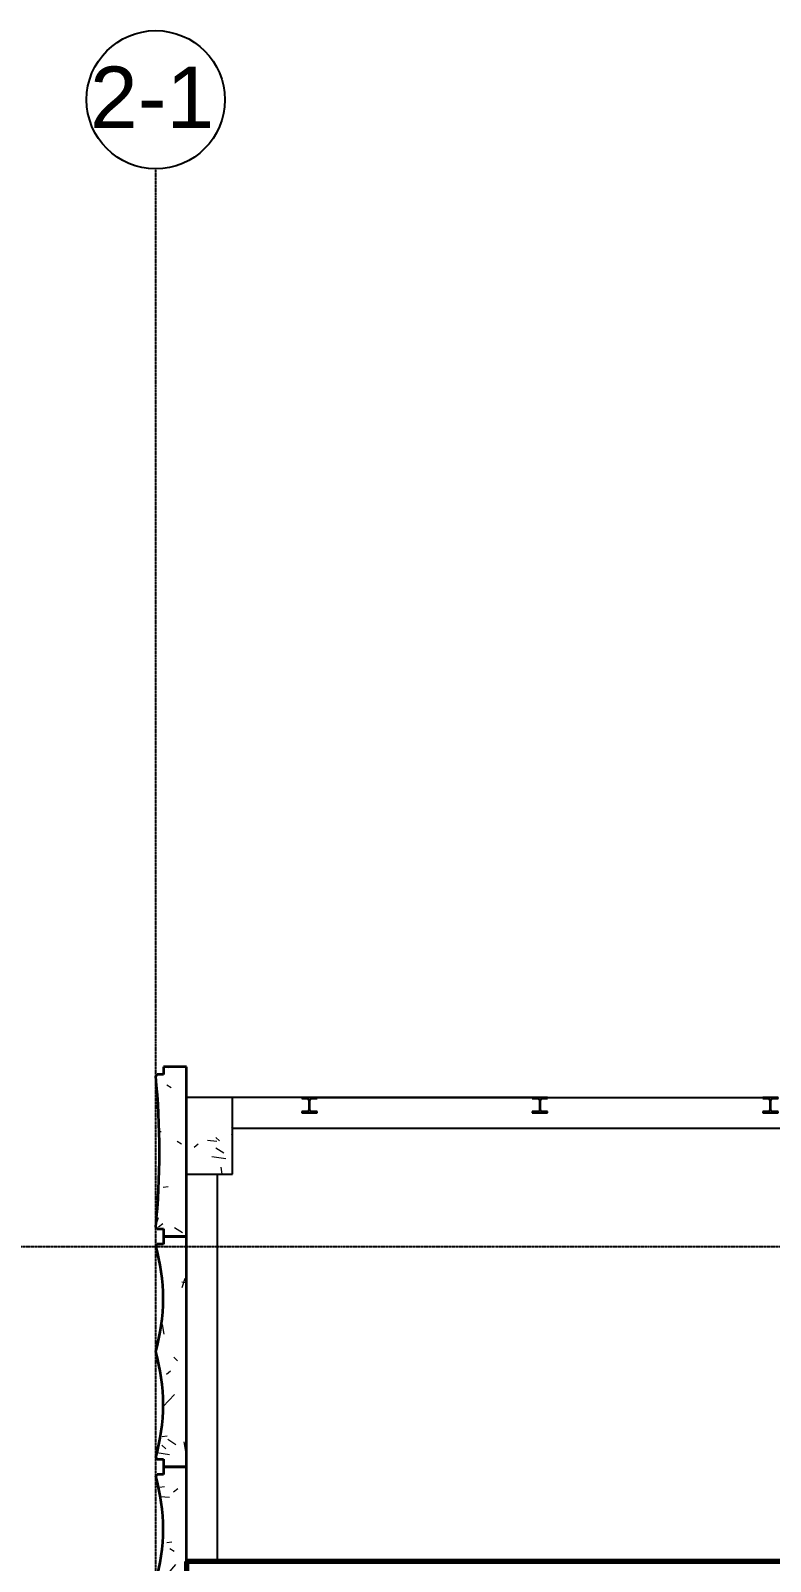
# Model space of a CAD drawing. Header units: millimetres. Extents: x -4391136 to -1798569, y -886572 to -291056.
# Drawn here: x -2674118 to -2669304, y -498699 to -488733 of the extents above; entities that cross this region are included whole.
import ezdxf

# ---------------------------------------------------------------- set-up
doc = ezdxf.new("R2010")
doc.units = ezdxf.units.MM
doc.linetypes.add('Xref-C-1-PP17-AR-2214-01-B$0$DPA_Grid _ Level 100', pattern=[10, 5.5, -1.6, 1.3, -1.6])
doc.linetypes.add('Xref-C-1-PP17-AR-2214-01-B$0$Hidden', pattern=[7.1438, 4.7625, -2.3813])
doc.layers.add('000 - 0_HIDE_OBJ_FRAMING_DEF_DIMS', color=7, linetype='Continuous', plot=False)
for name, color, linetype in [('Xref-C-1-PP17-AR-2214-01-B$0$A-COLS', 7, 'Continuous'), ('Xref-C-1-PP17-AR-2214-01-B$0$A-COLS-E', 7, 'Continuous'), ('Xref-C-1-PP17-AR-2214-01-B$0$A-DETL-MBND', 7, 'Xref-C-1-PP17-AR-2214-01-B$0$Hidden'), ('Xref-C-1-PP17-AR-2214-01-B$0$A-FLOR-E', 7, 'Continuous'), ('Xref-C-1-PP17-AR-2214-01-B$0$A-GLAZ-CURT', 7, 'Continuous'), ('Xref-C-1-PP17-AR-2214-01-B$0$A-Wall', 7, 'Continuous'), ('Xref-C-1-PP17-AR-2214-01-B$0$S-BEAM', 7, 'Continuous'), ('Xref-C-1-PP17-AR-2214-01-B$0$S-COLS', 7, 'Continuous'), ('Xref-C-1-PP17-AR-2214-01-B$0$S-COLS-E', 7, 'Continuous'), ('Xref-C-1-PP17-AR-2214-01-B$0$WALL-E', 7, 'Continuous')]:
    doc.layers.add(name, color=color, linetype=linetype)
doc.styles.add('Xref-C-1-PP17-AR-2214-01-B$0$Arial', font='arial.ttf', dxfattribs={"height": 400})

# ---------------------------------------------------------------- blocks, each defined once
blk = doc.blocks.new('Xref-C-1-PP17-AR-2214-01-B$0$H-Wide Flange-Column - H100x100x17_2-V83-ENTRANCE 2 - LOWER ROOF FLOOR PLAN01-flat-1')
at = {"layer": 'Xref-C-1-PP17-AR-2214-01-B$0$S-COLS-E', "lineweight": 9}
h = blk.add_hatch(dxfattribs=at)
h.set_pattern_fill('ACET-2D-FP_42', angle=180, style=0, pattern_type=2)
h.set_pattern_definition([(45, (2736142.74, 495728.44), (-251.44717, 251.44717), []), (45, (2736142.74, 496109.44), (-251.44717, 251.44717), [])])
h.paths.add_polyline_path([(-50, -42), (-50, -50), (50, -50), (50, -42), (13, -42), (5.9, -39.1), (3, -32), (3, 32), (5.9, 39.1), (13, 42), (50, 42), (50, 50), (-50, 50), (-50, 42), (-13, 42), (-5.9, 39.1), (-3, 32), (-3, -32), (-5.9, -39.1), (-13, -42)])
at = {"layer": 'Xref-C-1-PP17-AR-2214-01-B$0$S-COLS', "color": 7}
for p, q in [((50, 50), (-50, 50)), ((-50, 50), (-50, 42)), ((-50, 42), (-13, 42)), ((-3, 32), (-3, -32)), ((3, -32), (3, 32)), ((13, 42), (50, 42)), ((50, 42), (50, 50)), ((-13, -42), (-50, -42)), ((-50, -42), (-50, -50)), ((-50, -50), (50, -50)), ((50, -42), (13, -42)), ((50, -50), (50, -42))]:
    blk.add_line(p, q, dxfattribs=at)
for centre, start, end in [((-13, 32), 0, 90), ((13, 32), 90, 180), ((-13, -32), 270, 0), ((13, -32), 180, 270)]:
    blk.add_arc(centre, 10, start, end, dxfattribs=at)
blk = doc.blocks.new('Xref-C-1-PP17-AR-2214-01-B$0$H-Wide Flange-Column - H100x100x17_2-V82-ENTRANCE 2 - LOWER ROOF FLOOR PLAN01-flat-1')
at = {"layer": 'Xref-C-1-PP17-AR-2214-01-B$0$S-COLS-E', "lineweight": 9}
h = blk.add_hatch(dxfattribs=at)
h.set_pattern_fill('ACET-2D-FP_41', angle=180, style=0, pattern_type=2)
h.set_pattern_definition([(45, (2737642.74, 495728.44), (-251.44717, 251.44717), []), (45, (2737642.74, 496109.44), (-251.44717, 251.44717), [])])
h.paths.add_polyline_path([(-50, -42), (-50, -50), (50, -50), (50, -42), (13, -42), (5.9, -39.1), (3, -32), (3, 32), (5.9, 39.1), (13, 42), (50, 42), (50, 50), (-50, 50), (-50, 42), (-13, 42), (-5.9, 39.1), (-3, 32), (-3, -32), (-5.9, -39.1), (-13, -42)])
at = {"layer": 'Xref-C-1-PP17-AR-2214-01-B$0$S-COLS', "color": 7}
for p, q in [((50, 50), (-50, 50)), ((-50, 50), (-50, 42)), ((-50, 42), (-13, 42)), ((-3, 32), (-3, -32)), ((3, -32), (3, 32)), ((13, 42), (50, 42)), ((50, 42), (50, 50)), ((-13, -42), (-50, -42)), ((-50, -42), (-50, -50)), ((-50, -50), (50, -50)), ((50, -42), (13, -42)), ((50, -50), (50, -42))]:
    blk.add_line(p, q, dxfattribs=at)
for centre, start, end in [((-13, 32), 0, 90), ((13, 32), 90, 180), ((-13, -32), 270, 0), ((13, -32), 180, 270)]:
    blk.add_arc(centre, 10, start, end, dxfattribs=at)
blk = doc.blocks.new('Xref-C-1-PP17-AR-2214-01-B$0$H-Wide Flange-Column - H100x100x17_2-V81-ENTRANCE 2 - LOWER ROOF FLOOR PLAN01-flat-1')
at = {"layer": 'Xref-C-1-PP17-AR-2214-01-B$0$S-COLS-E', "lineweight": 9}
h = blk.add_hatch(dxfattribs=at)
h.set_pattern_fill('ACET-2D-FP_40', angle=180, style=0, pattern_type=2)
h.set_pattern_definition([(45, (2739142.74, 495728.44), (-251.44717, 251.44717), []), (45, (2739142.74, 496109.44), (-251.44717, 251.44717), [])])
h.paths.add_polyline_path([(-50, -42), (-50, -50), (50, -50), (50, -42), (13, -42), (5.9, -39.1), (3, -32), (3, 32), (5.9, 39.1), (13, 42), (50, 42), (50, 50), (-50, 50), (-50, 42), (-13, 42), (-5.9, 39.1), (-3, 32), (-3, -32), (-5.9, -39.1), (-13.4, -42)])
at = {"layer": 'Xref-C-1-PP17-AR-2214-01-B$0$S-COLS', "color": 7}
for p, q in [((50, 50), (-50, 50)), ((-50, 50), (-50, 42)), ((-50, 42), (-13, 42)), ((-3, 32), (-3, -32)), ((3, -32), (3, 32)), ((13, 42), (50, 42)), ((50, 42), (50, 50)), ((-13, -42), (-50, -42)), ((-50, -42), (-50, -50)), ((-50, -50), (50, -50)), ((50, -42), (13, -42)), ((50, -50), (50, -42))]:
    blk.add_line(p, q, dxfattribs=at)
for centre, start, end in [((-13, 32), 0, 90), ((13, 32), 90, 180), ((-13, -32), 270, 0), ((13, -32), 180, 270)]:
    blk.add_arc(centre, 10, start, end, dxfattribs=at)
blk = doc.blocks.new('Xref-C-1-PP17-AR-2214-01-B$0$DPA_Curved type A - Curved Type A-31239855-ENTRANCE 2 - LOWER ROOF FLOOR PLAN01-flat-1')
at = {"layer": 'Xref-C-1-PP17-AR-2214-01-B$0$A-GLAZ-CURT', "color": 7}
for p, q in [((-190, 502.5), (-200, 492.5)), ((-200, 492.5), (-190, 502.5)), ((-150, 502.5), (-190, 502.5)), ((-190, 502.5), (-150, 502.5)), ((0, 552.5), (-150, 552.5)), ((-150, 552.5), (-150, 502.5)), ((-150, 502.5), (-150, 552.5)), ((-150, 552.5), (0, 552.5)), ((0, -552.5), (0, 552.5)), ((0, 552.5), (0, -552.5)), ((-200, -492.5), (-190, -502.5)), ((-190, -502.5), (-200, -492.5)), ((-190, -502.5), (-150, -502.5)), ((-150, -502.5), (-190, -502.5)), ((-150, -502.5), (-150, -552.5)), ((-150, -552.5), (-150, -502.5))]:
    blk.add_line(p, q, dxfattribs=at)
for start, end in [(2.88292, 5.76264), (2.88292, 5.76264), (0.00321, 2.88132), (0.00321, 2.88132), (357.1235, 0), (357.1235, 0)]:
    blk.add_arc((-5080.2, 0), 4905, start, end, dxfattribs=at)
blk = doc.blocks.new('Xref-C-1-PP17-AR-2214-01-B$0$DPA_Curved type B - Curved Type B-V77-ENTRANCE 2 - LOWER ROOF FLOOR PLAN01-flat-1')
at = {"layer": 'Xref-C-1-PP17-AR-2214-01-B$0$A-GLAZ-CURT', "color": 7}
for p, q in [((-150, 750), (-150, 700.5)), ((-150, 700.5), (-150, 750)), ((0, -750), (0, 750)), ((0, 750), (0, -750)), ((-200, -690), (-190, -700)), ((-190, -700), (-200, -690)), ((-190, -700), (-150, -700)), ((-150, -700), (-190, -700)), ((-150, -700), (-150, -750)), ((-150, -750), (-150, -700))]:
    blk.add_line(p, q, dxfattribs=at)
for centre, start, end in [((-1401.5, 345), 0.02523, 16.02119), ((-1401.5, 345), 0.02523, 16.02119), ((-1401.5, 345), 354.68484, 0), ((-1401.5, 345), 354.68484, 0), ((-1401.5, -345), 0.02523, 16.02119), ((-1401.5, -345), 0.02523, 16.02119), ((-1401.5, -345), 354.68484, 0), ((-1401.5, -345), 354.68484, 0)]:
    blk.add_arc(centre, 1250, start, end, dxfattribs=at)
blk = doc.blocks.new('Xref-C-1-PP17-AR-2214-01-B$0$DPA_Curved type B - Curved Type B-V76-ENTRANCE 2 - LOWER ROOF FLOOR PLAN01-flat-1')
at = {"layer": 'Xref-C-1-PP17-AR-2214-01-B$0$A-GLAZ-CURT', "color": 7}
for p, q in [((-150, 750), (-150, 700.5)), ((-150, 700.5), (-150, 750)), ((0, -750), (0, 750)), ((0, 750), (0, -750)), ((-200, -690), (-190, -700)), ((-190, -700), (-200, -690)), ((-190, -700), (-150, -700)), ((-150, -700), (-190, -700)), ((-150, -700), (-150, -750)), ((-150, -750), (-150, -700)), ((-150, -750), (-127, -750)), ((-127, -750), (-150, -750))]:
    blk.add_line(p, q, dxfattribs=at)
for centre, start, end in [((-1401.5, 345), 0.02523, 16.02119), ((-1401.5, 345), 0.02523, 16.02119), ((-1401.5, 345), 354.68484, 0), ((-1401.5, 345), 354.68484, 0), ((-1401.5, -345), 0.02523, 16.02119), ((-1401.5, -345), 0.02523, 16.02119), ((-1401.5, -345), 354.68484, 0), ((-1401.5, -345), 354.68484, 0)]:
    blk.add_arc(centre, 1250, start, end, dxfattribs=at)
blk = doc.blocks.new('Xref-C-1-PP17-AR-2214-01-B$0$DPA_Curved type A_Corner 1 - Curved Type A_corner 1-31495882-ENTRANCE 2 - LOWER ROOF FLOOR PLAN01-flat-1')
at = {"layer": 'Xref-C-1-PP17-AR-2214-01-B$0$A-GLAZ-CURT', "lineweight": 9}
h = blk.add_hatch(dxfattribs=at)
h.set_pattern_fill('ACET-2D-FP_18', angle=90, style=0, pattern_type=2)
h.set_pattern_definition([(50, (2739942.75, 496031.2), (-459.03375, 385.17505), [76.2, -838.2]), (355, (2739942.75, 496031.2), (65.28253, 746.1827), [60.96, -670.56]), (100.451, (2740003.5, 496025.86), (-693.383, -127.89768), [64.76, -712.36]), (46.184, (2739942.75, 496234.4), (-648.5725, 622.30642), [114.3, -1257.3]), (96.636, (2740033.1, 496220.4), (-1050.5343, -122.21992), [97.14, -1068.54]), (351.184, (2739942.7, 496234.4), (172.19714, 1110.27497), [91.44, -1005.84]), (21, (2740044.35, 496183.6), (-214.74339, 559.42566), [76.2, -838.2]), (326, (2740044.35, 496183.6), (418.85394, 620.9765), [60.96, -670.56]), (71.451, (2740094.9, 496149.5), (-668.45247, 224.29692), [64.76, -712.36]), (37.5, (2739942.75, 496031.17), (-158.769242, 206.912105), [33.528, -628.904, 33.528, -1320.292]), (37.5, (2739942.75, 496031.17), (-158.769242, 206.912105), [-695.96, -647.192, 33.528, -639.572]), (7.5, (2739942.75, 496031.17), (-47.303606, 359.30656), [33.528, -354.584, 33.528, -870.204]), (7.5, (2739942.75, 496031.17), (-47.303606, 359.30656), [-421.64, -613.664, 33.528, -223.012]), (327.5, (2739716.18, 496031.17), (146.191164, 229.474162), [33.528, -220.472, -1844.04]), (327.5, (2739716.18, 496031.17), (146.191164, 229.474162), [-254, 33.528, -758.952, -1051.56]), (327.5, (2739716.18, 496031.17), (146.191164, 229.474162), [-1046.48, 33.528, -1018.032]), (317.5, (2739614.6, 496031.17), (321.09789, 350.41686), [33.528, -296.672, 33.528, -1239.52]), (317.5, (2739614.6, 496031.17), (321.09789, 350.41686), [-363.728, -492.76, 33.528, -713.232])])
h.paths.add_polyline_path([(-150, -502.2), (-150, -552.2), (0, -552.2), (0, 552.2), (-150, 552.2), (-150, 502.2), (-190, 502.2), (-200, 492.2), (-181.4, 246.4), (-175.2, 0), (-181.4, -246.4), (-200, -492.2), (-190, -502.2)])
at = {"layer": 'Xref-C-1-PP17-AR-2214-01-B$0$A-GLAZ-CURT', "color": 7, "lineweight": 35}
for p, q in [((-190, 502.2), (-200, 492.2)), ((-150, 502.2), (-190, 502.2)), ((0, 552.2), (-150, 552.2)), ((-150, 552.2), (-150, 502.2)), ((0, -552.2), (0, 552.2)), ((-200, -492.2), (-190, -502.2)), ((-190, -502.2), (-150, -502.2)), ((-150, -502.2), (-150, -552.2)), ((-150, -552.2), (0, -552.2))]:
    blk.add_line(p, q, dxfattribs=at)
blk.add_arc((-5080.2, 0), 4905, 354.24055, 5.75945, dxfattribs=at)
blk = doc.blocks.new('Xref-C-1-PP17-AR-2214-01-B$0$DPA_Curved type B - Curved Type B-V26-ENTRANCE 2 - LOWER ROOF FLOOR PLAN01-flat-1')
at = {"layer": 'Xref-C-1-PP17-AR-2214-01-B$0$A-GLAZ-CURT', "lineweight": 9}
h = blk.add_hatch(dxfattribs=at)
h.set_pattern_fill('ACET-2D-FP_17', angle=90, style=0, pattern_type=2)
h.set_pattern_definition([(50, (2739942.75, 497333.4), (-459.03375, 385.17505), [76.2, -838.2]), (355, (2739942.75, 497333.4), (65.28253, 746.1827), [60.96, -670.56]), (100.451, (2740003.5, 497328.1), (-693.383, -127.89768), [64.76, -712.36]), (46.184, (2739942.75, 497536.6), (-648.5725, 622.30642), [114.3, -1257.3]), (96.636, (2740033.1, 497522.6), (-1050.5343, -122.21992), [97.14, -1068.54]), (351.184, (2739942.7, 497536.6), (172.19714, 1110.27497), [91.44, -1005.84]), (21, (2740044.35, 497485.8), (-214.74339, 559.42566), [76.2, -838.2]), (326, (2740044.35, 497485.8), (418.85394, 620.9765), [60.96, -670.56]), (71.451, (2740094.9, 497451.7), (-668.45247, 224.29692), [64.76, -712.36]), (37.5, (2739942.75, 497333.4), (-158.769242, 206.912105), [33.528, -628.904, 33.528, -1320.292]), (37.5, (2739942.75, 497333.4), (-158.769242, 206.912105), [-695.96, -647.192, 33.528, -639.572]), (7.5, (2739942.75, 497333.4), (-47.303606, 359.30656), [33.528, -354.584, 33.528, -870.204]), (7.5, (2739942.75, 497333.4), (-47.303606, 359.30656), [-421.64, -613.664, 33.528, -223.012]), (327.5, (2739716.18, 497333.4), (146.191164, 229.474162), [33.528, -220.472, -1844.04]), (327.5, (2739716.18, 497333.4), (146.191164, 229.474162), [-254, 33.528, -758.952, -1051.56]), (327.5, (2739716.18, 497333.4), (146.191164, 229.474162), [-1046.48, 33.528, -1018.032]), (317.5, (2739614.6, 497333.4), (321.09789, 350.41686), [33.528, -296.672, 33.528, -1239.52]), (317.5, (2739614.6, 497333.4), (321.09789, 350.41686), [-363.728, -492.76, 33.528, -713.232])])
h.paths.add_polyline_path([(-150, -750), (0, -750), (0, 750), (-150, 750), (-150, 700), (-190, 700), (-200, 690), (-173.1, 576.7), (-156.9, 461.3), (-151.4, 345), (-156.9, 228.7), (-173.1, 113.3), (-200, 0), (-173.1, -113.3), (-156.9, -228.7), (-151.4, -345), (-156.9, -461.3), (-173.1, -576.7), (-200, -690), (-190, -700), (-150, -700)])
at = {"layer": 'Xref-C-1-PP17-AR-2214-01-B$0$A-GLAZ-CURT', "color": 7, "lineweight": 35}
for p, q in [((-190, 700), (-200, 690)), ((-150, 700), (-190, 700)), ((0, 750), (-150, 750)), ((-150, 750), (-150, 700)), ((0, -750), (0, 750)), ((-200, -690), (-190, -700)), ((-190, -700), (-150, -700)), ((-150, -700), (-150, -750)), ((-150, -750), (0, -750))]:
    blk.add_line(p, q, dxfattribs=at)
for centre in [(-1401.5, 345), (-1401.5, -345)]:
    blk.add_arc(centre, 1250, 343.97881, 16.02119, dxfattribs=at)
blk = doc.blocks.new('Xref-C-1-PP17-AR-2214-01-B$0$DPA_Curved type B - Curved Type B-31237760-ENTRANCE 2 - LOWER ROOF FLOOR PLAN01-flat-1')
at = {"layer": 'Xref-C-1-PP17-AR-2214-01-B$0$A-GLAZ-CURT', "lineweight": 9}
h = blk.add_hatch(dxfattribs=at)
h.set_pattern_fill('ACET-2D-FP_16', angle=90, style=0, pattern_type=2)
h.set_pattern_definition([(50, (2739942.75, 498833.4), (-459.03375, 385.17505), [76.2, -838.2]), (355, (2739942.75, 498833.4), (65.28253, 746.1827), [60.96, -670.56]), (100.451, (2740003.5, 498828.1), (-693.383, -127.89768), [64.76, -712.36]), (46.184, (2739942.75, 499036.6), (-648.5725, 622.30642), [114.3, -1257.3]), (96.636, (2740033.1, 499022.6), (-1050.5343, -122.21992), [97.14, -1068.54]), (351.184, (2739942.7, 499036.6), (172.19714, 1110.27497), [91.44, -1005.84]), (21, (2740044.35, 498985.8), (-214.74339, 559.42566), [76.2, -838.2]), (326, (2740044.35, 498985.8), (418.85394, 620.9765), [60.96, -670.56]), (71.451, (2740094.9, 498951.7), (-668.45247, 224.29692), [64.76, -712.36]), (37.5, (2739942.75, 498833.4), (-158.769242, 206.912105), [33.528, -628.904, 33.528, -1320.292]), (37.5, (2739942.75, 498833.4), (-158.769242, 206.912105), [-695.96, -647.192, 33.528, -639.572]), (7.5, (2739942.75, 498833.4), (-47.303606, 359.30656), [33.528, -354.584, 33.528, -870.204]), (7.5, (2739942.75, 498833.4), (-47.303606, 359.30656), [-421.64, -613.664, 33.528, -223.012]), (327.5, (2739716.18, 498833.4), (146.191164, 229.474162), [33.528, -220.472, -1844.04]), (327.5, (2739716.18, 498833.4), (146.191164, 229.474162), [-254, 33.528, -758.952, -1051.56]), (327.5, (2739716.18, 498833.4), (146.191164, 229.474162), [-1046.48, 33.528, -1018.032]), (317.5, (2739614.6, 498833.4), (321.09789, 350.41686), [33.528, -296.672, 33.528, -1239.52]), (317.5, (2739614.6, 498833.4), (321.09789, 350.41686), [-363.728, -492.76, 33.528, -713.232])])
h.paths.add_polyline_path([(-150, -725), (-150, -750), (0, -750), (0, 750), (-150, 750), (-150, 700), (-190, 700), (-200, 690), (-173.1, 576.7), (-156.9, 461.3), (-151.4, 345), (-156.9, 228.7), (-173.1, 113.3), (-200, 0), (-173.1, -113.3), (-156.9, -228.7), (-151.4, -345), (-156.9, -461.3), (-173.1, -576.7), (-200, -690), (-190, -700), (-150, -700)])
at = {"layer": 'Xref-C-1-PP17-AR-2214-01-B$0$A-GLAZ-CURT', "color": 7, "lineweight": 35}
for p, q in [((-190, 700), (-200, 690)), ((-150, 700), (-190, 700)), ((0, 750), (-150, 750)), ((-150, 750), (-150, 700)), ((0, -750), (0, 750)), ((-200, -690), (-190, -700)), ((-190, -700), (-150, -700)), ((-150, -700), (-150, -750)), ((-150, -750), (0, -750))]:
    blk.add_line(p, q, dxfattribs=at)
for centre in [(-1401.5, 345), (-1401.5, -345)]:
    blk.add_arc(centre, 1250, 343.97881, 16.02119, dxfattribs=at)
blk = doc.blocks.new('Xref-C-1-PP17-AR-2214-01-B$0$DPA-AR_Rectangular - 300x500-29835762-ENTRANCE 2 - LOWER ROOF FLOOR PLAN01-flat-1')
at = {"layer": 'Xref-C-1-PP17-AR-2214-01-B$0$A-COLS-E', "lineweight": 9}
h = blk.add_hatch(dxfattribs=at)
h.set_pattern_fill('ACET-2D-FP_3', style=0, pattern_type=2)
h.set_pattern_definition([(50, (2739792.75, 495928.95), (-459.03375, 385.17505), [76.2, -838.2]), (355, (2739792.75, 495928.95), (65.28253, 746.1827), [60.96, -670.56]), (100.451, (2739853.5, 495923.6), (-693.383, -127.89768), [64.76, -712.36]), (46.184, (2739792.75, 496132.15), (-648.5725, 622.30642), [114.3, -1257.3]), (96.636, (2739883.1, 496118.1), (-1050.5343, -122.21992), [97.14, -1068.54]), (351.184, (2739792.7, 496132.1), (172.19714, 1110.27497), [91.44, -1005.84]), (21, (2739894.35, 496081.35), (-214.74339, 559.42566), [76.2, -838.2]), (326, (2739894.35, 496081.35), (418.85394, 620.9765), [60.96, -670.56]), (71.451, (2739944.9, 496047.26), (-668.45247, 224.29692), [64.76, -712.36]), (37.5, (2739792.75, 495928.95), (-158.769242, 206.912105), [33.528, -628.904, 33.528, -1320.292]), (37.5, (2739792.75, 495928.95), (-158.769242, 206.912105), [-695.96, -647.192, 33.528, -639.572]), (7.5, (2739792.75, 495928.95), (-47.303606, 359.30656), [33.528, -354.584, 33.528, -870.204]), (7.5, (2739792.75, 495928.95), (-47.303606, 359.30656), [-421.64, -613.664, 33.528, -223.012]), (327.5, (2739566.18, 495928.95), (146.191164, 229.474162), [33.528, -220.472, 33.528, -1810.512]), (327.5, (2739566.18, 495928.95), (146.191164, 229.474162), [-287.528, -758.952, 33.528, -1018.032]), (317.5, (2739464.6, 495928.95), (321.09789, 350.41686), [33.528, -296.672, 33.528, -1239.52]), (317.5, (2739464.6, 495928.95), (321.09789, 350.41686), [-363.728, -492.76, 33.528, -713.232])])
h.paths.add_polyline_path([(10.5, -250), (150, -250), (150, 250), (-150, 250), (-150, -250)])
at = {"layer": 'Xref-C-1-PP17-AR-2214-01-B$0$A-COLS', "color": 7}
for p, q in [((150, 250), (-150, 250)), ((-150, 250), (-150, -250)), ((150, -250), (150, 250)), ((-150, -250), (150, -250))]:
    blk.add_line(p, q, dxfattribs=at)
blk = doc.blocks.new('Xref-C-1-PP17-AR-2214-01-B')
at = {"layer": '000 - 0_HIDE_OBJ_FRAMING_DEF_DIMS', "color": 7, "linetype": 'Xref-C-1-PP17-AR-2214-01-B$0$DPA_Grid _ Level 100'}
for p, q in [((-2740142.7, -526124.6), (-2740142.7, -489632.9)), ((-2752197.5, -496648.9), (-2705918.5, -496648.9))]:
    blk.add_line(p, q, dxfattribs=at)
at = {"layer": '000 - 0_HIDE_OBJ_FRAMING_DEF_DIMS', "color": 7}
blk.add_circle((-2740142.7, -489182.9), 450, dxfattribs=at)
at = {"layer": 'Xref-C-1-PP17-AR-2214-01-B$0$A-DETL-MBND', "color": 7}
for p, q in [((-2739942.7, -510083.9), (-2739942.7, -495678.9)), ((-2739192.7, -495678.9), (-2739942.7, -495678.9)), ((-2737692.7, -495678.9), (-2739092.7, -495678.9)), ((-2737592.7, -495678.9), (-2736942.7, -495678.9))]:
    blk.add_line(p, q, dxfattribs=at)
at = {"layer": 'Xref-C-1-PP17-AR-2214-01-B$0$A-FLOR-E', "color": 7}
for p, q in [((-2739192.7, -495678.9), (-2739942.7, -495678.9)), ((-2737692.7, -495678.9), (-2739092.7, -495678.9)), ((-2737592.7, -495678.9), (-2736192.7, -495678.9)), ((-2739642.7, -496178.9), (-2739642.7, -495878.9)), ((-2739642.7, -495878.9), (-2733052.7, -495878.9)), ((-2739742.7, -496178.9), (-2739742.7, -498698.9)), ((-2739742.7, -496178.9), (-2739642.7, -496178.9)), ((-2735392.7, -498698.9), (-2739742.7, -498698.9))]:
    blk.add_line(p, q, dxfattribs=at)
at = {"layer": 'Xref-C-1-PP17-AR-2214-01-B$0$A-Wall', "color": 7, "lineweight": 70}
for p, q in [((-2739942.7, -498698.9), (-2739942.7, -498898.9)), ((-2735242.7, -498698.9), (-2739942.7, -498698.9))]:
    blk.add_line(p, q, dxfattribs=at)
at = {"layer": 'Xref-C-1-PP17-AR-2214-01-B$0$S-BEAM', "color": 7}
for p, q in [((-2739192.7, -495678.9), (-2739942.7, -495678.9)), ((-2737692.7, -495678.9), (-2739092.7, -495678.9)), ((-2737592.7, -495678.9), (-2736192.7, -495678.9))]:
    blk.add_line(p, q, dxfattribs=at)
at = {"layer": 'Xref-C-1-PP17-AR-2214-01-B$0$WALL-E', "color": 7}
for p, q in [((-2739192.7, -495678.9), (-2739942.7, -495678.9)), ((-2739092.7, -495678.9), (-2737692.7, -495678.9)), ((-2737592.7, -495678.9), (-2736192.7, -495678.9)), ((-2739642.7, -495878.9), (-2732902.7, -495878.9)), ((-2739742.7, -496178.9), (-2739742.7, -498698.9))]:
    blk.add_line(p, q, dxfattribs=at)
at = {"color": 7}
for name, p in [('Xref-C-1-PP17-AR-2214-01-B$0$DPA_Curved type A - Curved Type A-31239855-ENTRANCE 2 - LOWER ROOF FLOOR PLAN01-flat-1', (-2739942.7, -496031.4)), ('Xref-C-1-PP17-AR-2214-01-B$0$DPA_Curved type A_Corner 1 - Curved Type A_corner 1-31495882-ENTRANCE 2 - LOWER ROOF FLOOR PLAN01-flat-1', (-2739942.7, -496031.2)), ('Xref-C-1-PP17-AR-2214-01-B$0$DPA-AR_Rectangular - 300x500-29835762-ENTRANCE 2 - LOWER ROOF FLOOR PLAN01-flat-1', (-2739792.7, -495928.9)), ('Xref-C-1-PP17-AR-2214-01-B$0$H-Wide Flange-Column - H100x100x17_2-V81-ENTRANCE 2 - LOWER ROOF FLOOR PLAN01-flat-1', (-2739142.7, -495728.4)), ('Xref-C-1-PP17-AR-2214-01-B$0$H-Wide Flange-Column - H100x100x17_2-V82-ENTRANCE 2 - LOWER ROOF FLOOR PLAN01-flat-1', (-2737642.7, -495728.4)), ('Xref-C-1-PP17-AR-2214-01-B$0$H-Wide Flange-Column - H100x100x17_2-V83-ENTRANCE 2 - LOWER ROOF FLOOR PLAN01-flat-1', (-2736142.7, -495728.4)), ('Xref-C-1-PP17-AR-2214-01-B$0$DPA_Curved type B - Curved Type B-V26-ENTRANCE 2 - LOWER ROOF FLOOR PLAN01-flat-1', (-2739942.7, -497333.4)), ('Xref-C-1-PP17-AR-2214-01-B$0$DPA_Curved type B - Curved Type B-V77-ENTRANCE 2 - LOWER ROOF FLOOR PLAN01-flat-1', (-2739942.7, -497333.9)), ('Xref-C-1-PP17-AR-2214-01-B$0$DPA_Curved type B - Curved Type B-31237760-ENTRANCE 2 - LOWER ROOF FLOOR PLAN01-flat-1', (-2739942.7, -498833.4)), ('Xref-C-1-PP17-AR-2214-01-B$0$DPA_Curved type B - Curved Type B-V76-ENTRANCE 2 - LOWER ROOF FLOOR PLAN01-flat-1', (-2739942.7, -498833.9))]:
    blk.add_blockref(name, p, dxfattribs=at)
at = {"layer": '000 - 0_HIDE_OBJ_FRAMING_DEF_DIMS', "color": 7, "style": 'Xref-C-1-PP17-AR-2214-01-B$0$Arial'}
blk.add_text('2-1', height=400, dxfattribs=at).set_placement((-2740570.4, -489367))

msp = doc.modelspace()

# ---------------------------------------------------------------- block references
at = {"color": 7}
msp.add_blockref('Xref-C-1-PP17-AR-2214-01-B', (66839, 0), dxfattribs=at)

doc.saveas('drawing.dxf')
